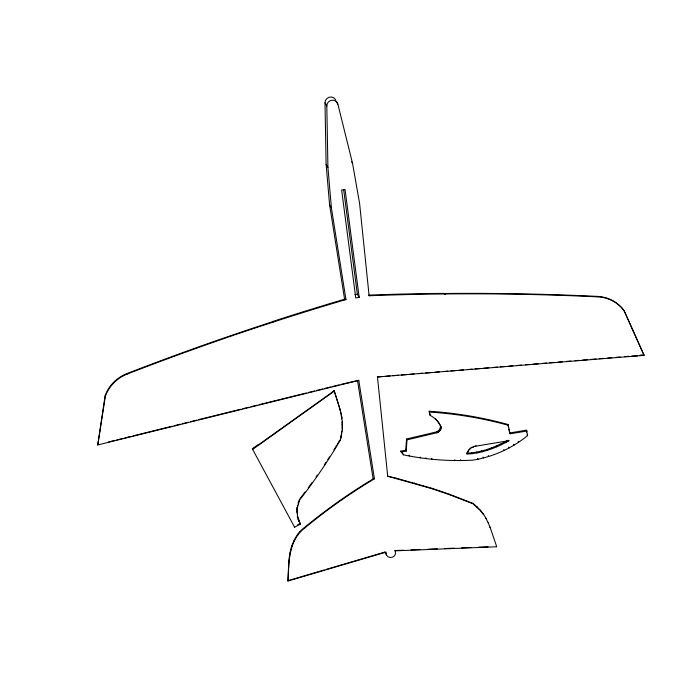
<?xml version="1.0" encoding="UTF-8"?>
<svg xmlns="http://www.w3.org/2000/svg" width="678" height="678" viewBox="0 0 678 678"><rect width="100%" height="100%" fill="white"/><g stroke="black" fill="none" stroke-linecap="round" stroke-linejoin="round"><path stroke-width="1.02" d="M297.261 514.288L297.023 507.559L297.583 516.339L300.456 524.06L294.616 527.23L294.337 526.755M342.331 429.81L342.195 421.894L342.331 429.81L341.11 437.191L340.348 440.056L336.907 445.87A534.764 509.737 -29.8 0 1 299.634 499.932L297.295 508.034M394.994 550.366L395.571 553.79A4.966 4.729 -29.8 0 1 386.562 555.274L386.053 552.104L287.972 581.021L289.04 560.418M287.972 581.021C288.625 562.91 288.625 539.976 304.854 527.925A534.764 509.737 -29.8 0 1 374.417 478.812L358.781 380.366L341.17 384.367M405.732 450.294L400.783 451.107L401.257 451.938L406.215 451.124L405.732 450.294L406.529 439.013L437.174 431.75L439.844 429.403L440.573 426.013A27.671 26.374 -29.8 0 0 435.412 418.741M406.215 451.124L407.003 439.844L406.529 439.013M407.003 439.844L437.657 432.581L440.641 429.598L441.09 427.538L440.573 426.013M374.417 478.812L374.146 478.337A534.764 509.737 -29.8 0 0 304.583 527.45C294.32 534.84 290.074 548.112 288.947 560.257L289.218 560.731M272.92 321.618L265.462 324.033A2641.437 2517.795 -29.8 0 0 126.956 373.578A36.459 34.756 -29.8 0 0 105.115 395.74L97.768 444.971L358.781 380.366M97.768 444.971L105.387 396.215A36.459 34.756 -29.8 0 1 127.227 374.053A2641.437 2517.795 -29.8 0 1 265.742 324.508L285.726 318.041A2641.437 2517.795 -29.8 0 1 345.95 299.557L331.406 207.968L327.923 167.458L326.813 105.997L324.999 102.827A5.67 5.399 -29.8 0 1 335.602 99.768M340.348 440.056L341.144 434.869M341.449 433.022L341.746 431.174M298.32 502.093L298.151 503.907M466.701 453.735L468.557 450.031L471.702 447.251L468.744 450.353L466.888 454.048C481.821 453.446 496.245 447.895 509.178 440.649L474.786 446.344L471.88 447.565M299.091 500.11L298.812 501.898M337.127 444.565L339.585 440.412M271.734 322.542L272.836 321.457L285.362 317.406A2641.437 2517.795 -29.8 0 1 345.585 298.922L345.95 299.557M508.898 429.191L509.636 432.954L526.509 430.183L527.594 435.615C511.848 448.438 492.703 457.023 472.642 460.167C449.522 461.387 426.242 459.65 403.588 454.853L401.257 451.938M294.616 527.23L252.386 448.938L253.369 448.234M342.466 422.369L340.314 410.275L334.127 390.604L332.296 391.909L332.567 392.384M257.928 445.209L332.381 392.07M334.398 391.079L252.657 449.412L252.386 448.938M466.405 453.218C481.058 452.641 495.22 447.243 507.958 440.242M297.693 524.73L300.091 523.424L300.456 524.06M287.786 580.707L324.194 569.969M326.211 569.376L384.867 552.087M108.438 441.971L114.59 440.446M116.641 439.937L122.794 438.42M124.845 437.912L130.998 436.386M133.049 435.878L172.009 426.242M174.06 425.733L180.204 424.208M182.255 423.699L188.408 422.174M190.459 421.674L196.612 420.148M198.662 419.64L240.698 409.232M242.749 408.724L248.902 407.207M250.953 406.698L257.098 405.173M259.149 404.664L306.312 392.994M308.363 392.486L314.516 390.969M316.567 390.46L322.72 388.935M324.77 388.426L330.915 386.901M332.966 386.401L339.119 384.875M476.058 445.785L474.786 446.344M354.797 294.65L357.348 294.227L359.162 297.388L355.755 297.947L341.644 190.018L345.043 189.459L359.162 297.388M509.636 432.954L510.11 433.784L526.992 431.022M639.939 355.187L643.829 354.865L644.1 355.348L377.324 376.976L381.536 376.637M385.74 376.29L389.952 375.943M393.104 375.68L398.359 375.248M401.52 374.985L406.775 374.553M409.936 374.298L414.139 373.951M418.343 373.603L422.555 373.256M425.708 372.993L430.971 372.561M435.174 372.214L439.378 371.875M443.59 371.527L447.794 371.18M450.955 370.917L456.209 370.485M459.362 370.222L463.574 369.874M467.778 369.535L471.99 369.188M475.142 368.925L480.397 368.493M483.558 368.23L488.813 367.798M493.025 367.451L497.228 367.103M500.381 366.849L504.593 366.501M508.797 366.154L513.009 365.806M517.212 365.459L521.416 365.111M525.628 364.772L529.832 364.425M532.993 364.162L538.247 363.73M542.451 363.383L546.663 363.035M549.816 362.772L554.028 362.433M558.231 362.086L562.435 361.738M566.647 361.391L570.851 361.043M575.063 360.696L579.266 360.349M582.419 360.094L587.682 359.662M590.835 359.399L596.098 358.967M599.25 358.704L603.454 358.357M607.666 358.009L611.87 357.67M616.082 357.323L620.285 356.975M624.489 356.628L628.701 356.281M631.854 356.018L637.295 355.908M395.088 550.528L403.546 550.189M410.944 549.892L420.453 549.511M427.852 549.214L437.361 548.833M444.76 548.536L454.268 548.155M461.667 547.858L471.185 547.477M478.583 547.18L488.092 546.799M395.274 550.85L496.728 546.773L490.135 527.374M445.556 293.93L444.132 293.404L431.174 293.481A2641.547 2517.897 -29.8 0 0 368.747 295.125L369.112 295.761A2641.547 2517.897 -29.8 0 1 431.539 294.116L452.345 293.896A2641.547 2517.897 -29.8 0 1 597.725 296.862A36.459 34.756 -29.8 0 1 624.319 311.075L644.1 355.348M445.649 294.083L444.226 293.557L452.065 293.421A2641.547 2517.897 -29.8 0 1 597.454 296.388A36.459 34.756 -29.8 0 1 624.048 310.6L624.319 311.075M396.486 478.27L387.469 476.151L432.318 488.804L449.76 494.762L473.515 503.974L480.643 510.746L483.668 514.61L480.371 510.271L473.244 503.5L449.489 494.287L432.047 488.33L396.486 478.27L396.757 478.753M400.783 451.107L403.588 454.853M483.397 514.136L486.312 518.746L486.033 518.272L490.321 527.687L490.041 527.213M597.454 296.388L597.725 296.862M336.068 101.014L337.881 104.183L352.552 163.415L359.586 203.341L369.112 295.761M527.111 434.784L527.594 435.615M444.132 293.404L444.497 294.032M518.204 441.361L518.678 442.192M441.047 426.843A27.671 26.374 -29.8 0 0 430.098 415.3L429.199 411.241A393.689 375.256 -29.8 0 1 507.966 424.487L510.11 433.784M351.645 161.839L352.552 163.415M513.517 444.327L513.992 445.158M505.737 441.505L506.212 442.336M508.695 447.065L509.178 447.895M501.084 443.853L501.567 444.683M503.754 449.565L504.229 450.395M496.33 445.98L496.805 446.81M491.482 447.87L491.957 448.7M324.999 102.827L326.11 164.296L327.923 167.458M486.55 449.531L487.024 450.361M488.287 455.599L488.762 456.43M481.55 450.946L482.033 451.777M482.973 457.108L483.448 457.938M473.786 446.658L472.812 447.065M476.498 452.116L476.973 452.946M477.592 458.353L478.066 459.184M326.11 164.296L329.593 204.807L331.406 207.968M471.693 452.989L472.168 453.819M460.54 459.709L461.023 460.54M440.607 426.708L441.09 427.538M440.556 427.403L441.031 428.233M440.403 428.098L440.878 428.928M440.166 428.759L440.641 429.598M439.844 429.403L440.319 430.233M429.199 411.241L430.098 415.3M439.437 429.996L439.92 430.827M438.963 430.53L439.437 431.361M438.42 431.013L438.895 431.844M454.735 459.709L455.209 460.54M437.819 431.42L438.302 432.25M437.174 431.75L437.657 432.581M436.496 431.996L436.971 432.827M488.262 522.636L488.533 523.119M480.371 510.271L480.643 510.746M476.973 506.72L477.244 507.195M473.244 503.5L473.515 503.974M458.116 497.499L458.387 497.974M431.598 458.438L432.072 459.269M449.489 494.287L449.76 494.762M425.852 457.811L426.326 458.642M440.793 491.236L441.073 491.711M420.131 457.048L420.606 457.879M432.047 488.33L432.318 488.804M408.758 455.158L409.232 455.989M423.233 485.584L423.504 486.058M414.368 482.99L414.639 483.465M405.452 480.558L405.724 481.033M334.127 390.604L340.314 410.275M341.534 415.038L340.042 409.8M341.407 415.368L341.966 417.462M342.271 424.369L342.543 424.843M340.839 436.717L341.11 437.191M272.836 321.457L273.2 322.092M386.562 555.274L384.74 552.104A4.966 4.729 -29.8 0 0 386.002 553.468M299.362 499.457L299.634 499.932M297.371 505.483L297.642 505.958M296.845 509.644L297.117 510.119M296.837 511.737L297.108 512.212M258.106 445.522L257.742 444.895L253.275 448.082L253.64 448.709M297.583 516.339L297.303 515.865L298.057 518.356M298.701 520.323L298.43 519.848L299.227 521.755L297.803 519.111M299.362 531.84L299.634 532.315M297.65 534.323L297.93 534.798M293.938 540.959L294.21 541.434M291.998 545.612L292.269 546.087M291.201 548.002L291.472 548.477M289.947 552.85L290.218 553.324M289.489 555.307L289.769 555.782M126.956 373.578L127.227 374.053M105.115 395.74L105.387 396.215M624.048 310.6L643.829 354.865M507.966 424.487L508.525 427.31M329.593 204.807L344.695 299.888M357.467 380.333L373.171 479.202M526.509 430.183L526.755 432.022M343.644 189.442L357.348 294.227M377.51 377.299L387.74 476.626M341.695 416.987L341.89 418.953M429.674 412.071A393.689 375.256 -29.8 0 1 508.449 425.318M336.635 445.395A534.764 509.737 -29.8 0 1 333.923 449.836M329.5 456.887A534.764 509.737 -29.8 0 1 327.805 459.515M326.101 462.142A534.764 509.737 -29.8 0 1 324.381 464.752M317.346 475.1A534.764 509.737 -29.8 0 1 316.151 476.812M311.914 482.761A534.764 509.737 -29.8 0 1 308.219 487.813M305.092 491.999A534.764 509.737 -29.8 0 1 300.007 498.635M326.813 105.997A5.67 5.399 -29.8 0 1 337.881 104.183"/></g></svg>
